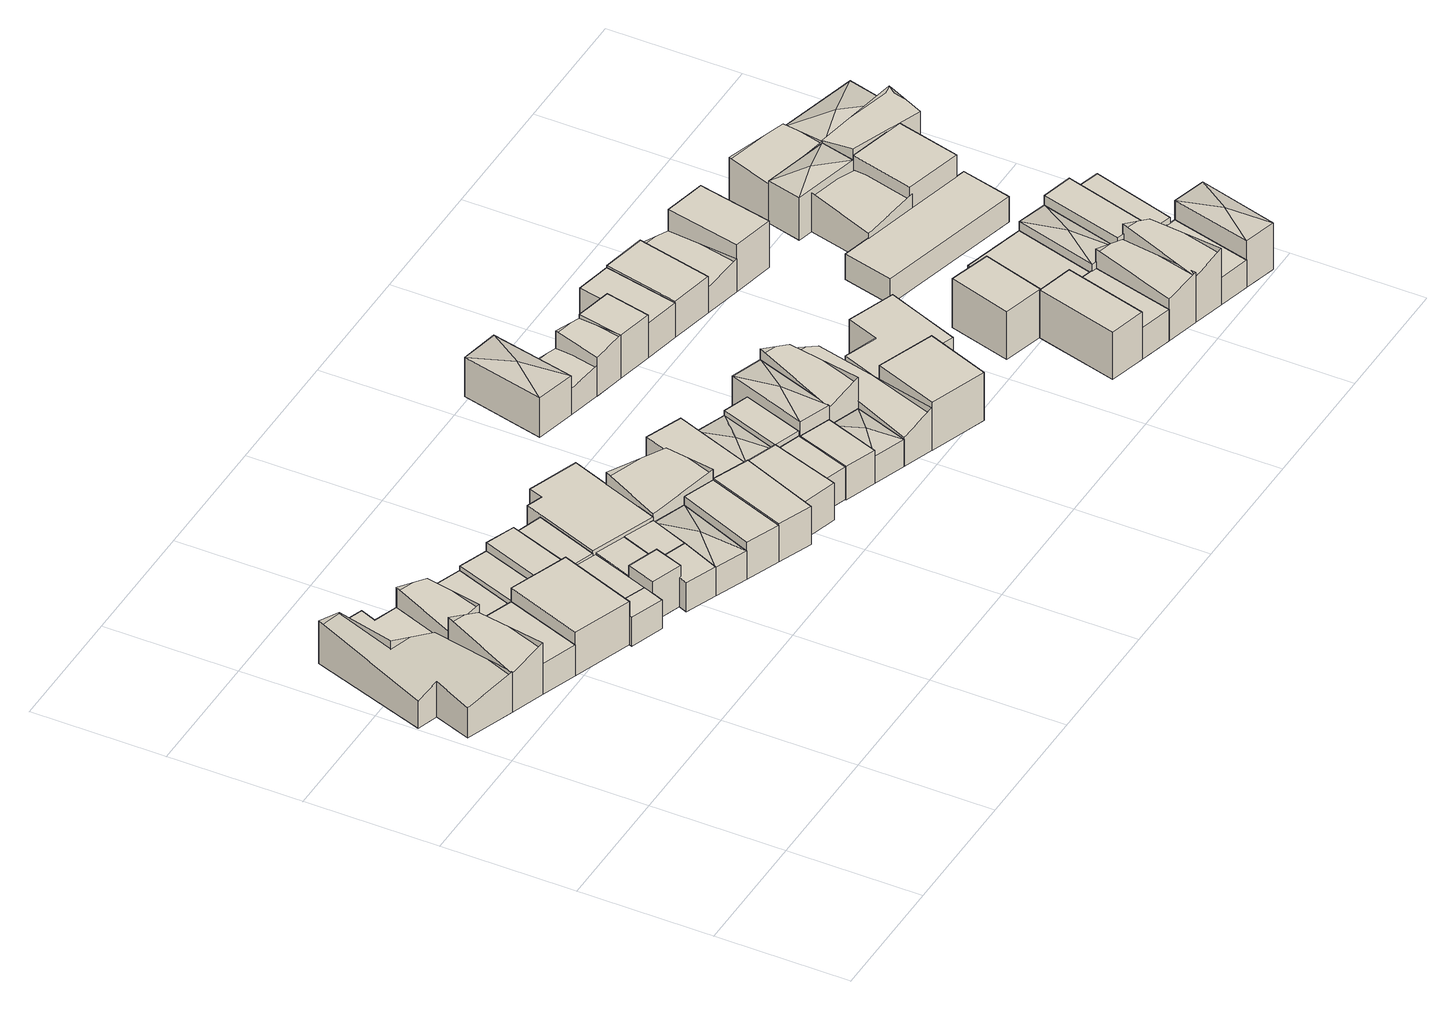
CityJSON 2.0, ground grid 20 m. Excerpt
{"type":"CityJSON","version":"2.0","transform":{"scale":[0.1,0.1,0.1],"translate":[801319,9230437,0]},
"CityObjects":{
"building1":{"type":"Building","attributes":{"Building Type":"Residential","Roof Shape":"gable","Roof Material":"Concrete Aluminum Tile","Roof Material Code":2,"Roof Direction":"northwest","Building Height":4.53,"Roof Slope":26.1,"Footprint Area":182.5,"Solar PV Capacity Low":22.85,"Solar PV Capacity High":30.01,"Solar Annual Energy Low":32948,"Solar Annual Energy High":43423,"Suitable PV Area":136.42},"geometry":[{"type":"MultiSurface","lod":"2.2","boundaries":[[[0,1,2,3,4,5,6,7]],[[7,6,8,9]],[[6,5,10,8]],[[5,4,11,10]],[[4,3,12,11]],[[3,2,13,12]],[[2,1,14,13]],[[1,0,15,14]],[[0,7,9,15]],[[9,8,10,11,12,13,14,15]]]}]},
"building2":{"type":"Building","attributes":{"Building Type":"Residential","Roof Shape":"gable","Roof Material":"Concrete Aluminum Tile","Roof Material Code":2,"Roof Direction":"northwest","Building Height":6.41,"Roof Slope":30,"Footprint Area":66.6,"Solar PV Capacity Low":8.34,"Solar PV Capacity High":10.95,"Solar Annual Energy Low":12023,"Solar Annual Energy High":15846,"Suitable PV Area":49.78},"geometry":[{"type":"MultiSurface","lod":"2.2","boundaries":[[[16,17,18,2]],[[2,18,19,20]],[[18,17,21,19]],[[17,16,22,21]],[[16,2,20,22]],[[20,19,21,22]]]}]},
"building3":{"type":"Building","attributes":{"Building Type":"Residential","Roof Shape":"shed","Roof Material":"Concrete Aluminum Tile","Roof Material Code":2,"Roof Direction":"northwest","Building Height":4.25,"Roof Slope":18.4,"Footprint Area":66.9,"Solar PV Capacity Low":8.38,"Solar PV Capacity High":11,"Solar Annual Energy Low":12079,"Solar Annual Energy High":15919,"Suitable PV Area":50.01},"geometry":[{"type":"MultiSurface","lod":"2.2","boundaries":[[[23,24,5,25,3,26]],[[26,3,27,28]],[[3,25,29,27]],[[25,5,30,29]],[[5,24,31,30]],[[24,23,32,31]],[[23,26,28,32]],[[28,27,29,30,31,32]]]}]},
"building4":{"type":"Building","attributes":{"Building Type":"Residential","Roof Shape":"flat","Roof Material":"Concrete Aluminum Tile","Roof Material Code":2,"Roof Direction":"northwest","Building Height":5.08,"Roof Slope":5.3,"Footprint Area":69.45,"Solar PV Capacity Low":8.7,"Solar PV Capacity High":11.42,"Solar Annual Energy Low":12539,"Solar Annual Energy High":16525,"Suitable PV Area":51.91},"geometry":[{"type":"MultiSurface","lod":"2.2","boundaries":[[[16,33,34,35]],[[35,34,36,37]],[[34,33,38,36]],[[33,16,39,38]],[[16,35,37,39]],[[37,36,38,39]]]}]},
"building5":{"type":"Building","attributes":{"Building Type":"Residential","Roof Shape":"gable","Roof Material":"Concrete Aluminum Tile","Roof Material Code":2,"Roof Direction":"northwest","Building Height":6.26,"Roof Slope":25.6,"Footprint Area":54.11,"Solar PV Capacity Low":6.77,"Solar PV Capacity High":8.9,"Solar Annual Energy Low":9769,"Solar Annual Energy High":12874,"Suitable PV Area":40.44},"geometry":[{"type":"MultiSurface","lod":"2.2","boundaries":[[[18,35,40,26]],[[26,40,41,42]],[[40,35,43,41]],[[35,18,44,43]],[[18,26,42,44]],[[42,41,43,44]]]}]},
"building6":{"type":"Building","attributes":{"Building Type":"Residential","Roof Shape":"shed","Roof Material":"Concrete Aluminum Tile","Roof Material Code":2,"Roof Direction":"northwest","Building Height":7.1,"Roof Slope":11,"Footprint Area":116.29,"Solar PV Capacity Low":14.56,"Solar PV Capacity High":19.12,"Solar Annual Energy Low":20995,"Solar Annual Energy High":27670,"Suitable PV Area":86.93},"geometry":[{"type":"MultiSurface","lod":"2.2","boundaries":[[[33,45,46,34]],[[34,46,47,48]],[[46,45,49,47]],[[45,33,50,49]],[[33,34,48,50]],[[48,47,49,50]]]}]},
"building7":{"type":"Building","attributes":{"Building Type":"Residential","Roof Shape":"shed","Roof Material":"Concrete Aluminum Tile","Roof Material Code":2,"Roof Direction":"northwest","Building Height":4.36,"Roof Slope":10.5,"Footprint Area":56.43,"Solar PV Capacity Low":7.06,"Solar PV Capacity High":9.28,"Solar Annual Energy Low":10187,"Solar Annual Energy High":13426,"Suitable PV Area":42.18},"geometry":[{"type":"MultiSurface","lod":"2.2","boundaries":[[[17,34,51,40]],[[40,51,52,53]],[[51,34,54,52]],[[34,17,55,54]],[[17,40,53,55]],[[53,52,54,55]]]}]},
"building8":{"type":"Building","attributes":{"Building Type":"Residential","Roof Shape":"shed","Roof Material":"Concrete Aluminum Tile","Roof Material Code":2,"Roof Direction":"northwest","Building Height":4.71,"Roof Slope":18,"Footprint Area":18.33,"Solar PV Capacity Low":2.3,"Solar PV Capacity High":3.02,"Solar Annual Energy Low":3310,"Solar Annual Energy High":4362,"Suitable PV Area":13.7},"geometry":[{"type":"MultiSurface","lod":"2.2","boundaries":[[[56,57,58,59]],[[59,58,60,61]],[[58,57,62,60]],[[57,56,63,62]],[[56,59,61,63]],[[61,60,62,63]]]}]},
"building9":{"type":"Building","attributes":{"Building Type":"Residential","Roof Shape":"flat","Roof Material":"Concrete Aluminum Tile","Roof Material Code":2,"Roof Direction":"northwest","Building Height":5.19,"Roof Slope":11.3,"Footprint Area":46.23,"Solar PV Capacity Low":5.79,"Solar PV Capacity High":7.6,"Solar Annual Energy Low":8346,"Solar Annual Energy High":10999,"Suitable PV Area":34.55},"geometry":[{"type":"MultiSurface","lod":"2.2","boundaries":[[[34,64,65,51]],[[51,65,66,67]],[[65,64,68,66]],[[64,34,69,68]],[[34,51,67,69]],[[67,66,68,69]]]}]},
"building10":{"type":"Building","attributes":{"Building Type":"Residential","Roof Shape":"shed","Roof Material":"Concrete Aluminum Tile","Roof Material Code":2,"Roof Direction":"northwest","Building Height":4.81,"Roof Slope":10.8,"Footprint Area":49.79,"Solar PV Capacity Low":6.23,"Solar PV Capacity High":8.19,"Solar Annual Energy Low":8989,"Solar Annual Energy High":11847,"Suitable PV Area":37.22},"geometry":[{"type":"MultiSurface","lod":"2.2","boundaries":[[[46,56,59,70]],[[70,59,61,71]],[[59,56,72,61]],[[56,46,73,72]],[[46,70,71,73]],[[71,61,72,73]]]}]},
"building11":{"type":"Building","attributes":{"Building Type":"Residential","Roof Shape":"shed","Roof Material":"Concrete Aluminum Tile","Roof Material Code":2,"Roof Direction":"northwest","Building Height":6.42,"Roof Slope":10.5,"Footprint Area":47.35,"Solar PV Capacity Low":5.93,"Solar PV Capacity High":7.79,"Solar Annual Energy Low":8549,"Solar Annual Energy High":11268,"Suitable PV Area":35.4},"geometry":[{"type":"MultiSurface","lod":"2.2","boundaries":[[[64,46,74,65]],[[65,74,75,76]],[[74,46,77,75]],[[46,64,78,77]],[[64,65,76,78]],[[76,75,77,78]]]}]},
"building12":{"type":"Building","attributes":{"Building Type":"Residential","Roof Shape":"flat","Roof Material":"Concrete Aluminum Tile","Roof Material Code":2,"Roof Direction":"northwest","Building Height":6.65,"Roof Slope":13.4,"Footprint Area":22.79,"Solar PV Capacity Low":2.85,"Solar PV Capacity High":3.75,"Solar Annual Energy Low":4114,"Solar Annual Energy High":5422,"Suitable PV Area":17.03},"geometry":[{"type":"MultiSurface","lod":"2.2","boundaries":[[[79,80,81,82]],[[82,81,83,84]],[[81,80,85,83]],[[80,79,86,85]],[[79,82,84,86]],[[84,83,85,86]]]}]},
"building13":{"type":"Building","attributes":{"Building Type":"Residential","Roof Shape":"shed","Roof Material":"Concrete Aluminum Tile","Roof Material Code":2,"Roof Direction":"northwest","Building Height":4.98,"Roof Slope":16.3,"Footprint Area":31.11,"Solar PV Capacity Low":3.89,"Solar PV Capacity High":5.12,"Solar Annual Energy Low":5616,"Solar Annual Energy High":7402,"Suitable PV Area":23.25},"geometry":[{"type":"MultiSurface","lod":"2.2","boundaries":[[[82,81,87,70]],[[70,87,88,89]],[[87,81,90,88]],[[81,82,91,90]],[[82,70,89,91]],[[89,88,90,91]]]}]},
"building14":{"type":"Building","attributes":{"Building Type":"Residential","Roof Shape":"shed","Roof Material":"Concrete Aluminum Tile","Roof Material Code":2,"Roof Direction":"northwest","Building Height":4.76,"Roof Slope":16.9,"Footprint Area":30.64,"Solar PV Capacity Low":3.84,"Solar PV Capacity High":5.04,"Solar Annual Energy Low":5531,"Solar Annual Energy High":7290,"Suitable PV Area":22.9},"geometry":[{"type":"MultiSurface","lod":"2.2","boundaries":[[[92,93,94,81]],[[81,94,95,90]],[[94,93,96,95]],[[93,92,97,96]],[[92,81,90,97]],[[90,95,96,97]]]}]},
"building15":{"type":"Building","attributes":{"Building Type":"Residential","Roof Shape":"shed","Roof Material":"Concrete Aluminum Tile","Roof Material Code":2,"Roof Direction":"northwest","Building Height":5.29,"Roof Slope":15.7,"Footprint Area":47.38,"Solar PV Capacity Low":5.93,"Solar PV Capacity High":7.79,"Solar Annual Energy Low":8554,"Solar Annual Energy High":11274,"Suitable PV Area":35.42},"geometry":[{"type":"MultiSurface","lod":"2.2","boundaries":[[[46,98,99,74]],[[74,99,100,101]],[[99,98,102,100]],[[98,46,103,102]],[[46,74,101,103]],[[101,100,102,103]]]}]},
"building16":{"type":"Building","attributes":{"Building Type":"Residential","Roof Shape":"shed","Roof Material":"Concrete Aluminum Tile","Roof Material Code":2,"Roof Direction":"northwest","Building Height":4.94,"Roof Slope":19,"Footprint Area":31.82,"Solar PV Capacity Low":3.98,"Solar PV Capacity High":5.23,"Solar Annual Energy Low":5745,"Solar Annual Energy High":7571,"Suitable PV Area":23.78},"geometry":[{"type":"MultiSurface","lod":"2.2","boundaries":[[[81,94,104,87]],[[87,104,105,106]],[[104,94,95,105]],[[94,81,90,95]],[[81,87,106,90]],[[106,105,95,90]]]}]},
"building17":{"type":"Building","attributes":{"Building Type":"Residential","Roof Shape":"hip","Roof Material":"Concrete Aluminum Tile","Roof Material Code":2,"Roof Direction":"northwest","Building Height":4.69,"Roof Slope":27.1,"Footprint Area":66.57,"Solar PV Capacity Low":8.33,"Solar PV Capacity High":10.95,"Solar Annual Energy Low":12018,"Solar Annual Energy High":15839,"Suitable PV Area":49.76},"geometry":[{"type":"MultiSurface","lod":"2.2","boundaries":[[[93,107,108,104]],[[104,108,109,110]],[[108,107,111,109]],[[107,93,112,111]],[[93,104,110,112]],[[110,109,113]],[[109,111,113]],[[111,112,113]],[[112,110,113]]]}]},
"building18":{"type":"Building","attributes":{"Building Type":"Residential","Roof Shape":"shed","Roof Material":"Concrete Aluminum Tile","Roof Material Code":2,"Roof Direction":"northwest","Building Height":5.57,"Roof Slope":18.9,"Footprint Area":150.3,"Solar PV Capacity Low":18.82,"Solar PV Capacity High":24.72,"Solar Annual Energy Low":27136,"Solar Annual Energy High":35763,"Suitable PV Area":112.35},"geometry":[{"type":"MultiSurface","lod":"2.2","boundaries":[[[114,115,116,98,104,117]],[[117,104,118,119]],[[104,98,120,118]],[[98,116,121,120]],[[116,115,122,121]],[[115,114,123,122]],[[114,117,119,123]],[[119,118,120,121,122,123]]]}]},
"building19":{"type":"Building","attributes":{"Building Type":"Residential","Roof Shape":"flat","Roof Material":"Concrete Aluminum Tile","Roof Material Code":2,"Roof Direction":"northwest","Building Height":6.11,"Roof Slope":10.5,"Footprint Area":66.79,"Solar PV Capacity Low":8.36,"Solar PV Capacity High":10.98,"Solar Annual Energy Low":12059,"Solar Annual Energy High":15893,"Suitable PV Area":49.93},"geometry":[{"type":"MultiSurface","lod":"2.2","boundaries":[[[107,124,125,108]],[[108,125,126,127]],[[125,124,128,126]],[[124,107,129,128]],[[107,108,127,129]],[[127,126,128,129]]]}]},
"building20":{"type":"Building","attributes":{"Building Type":"Residential","Roof Shape":"gable","Roof Material":"Concrete Aluminum Tile","Roof Material Code":2,"Roof Direction":"northwest","Building Height":6.06,"Roof Slope":35,"Footprint Area":93.57,"Solar PV Capacity Low":11.72,"Solar PV Capacity High":15.39,"Solar Annual Energy Low":16893,"Solar Annual Energy High":22264,"Suitable PV Area":69.94},"geometry":[{"type":"MultiSurface","lod":"2.2","boundaries":[[[130,104,125,131]],[[131,125,132,133]],[[125,104,134,132]],[[104,130,135,134]],[[130,131,133,135]],[[133,132,134,135]]]}]},
"building21":{"type":"Building","attributes":{"Building Type":"Residential","Roof Shape":"flat","Roof Material":"Concrete Aluminum Tile","Roof Material Code":2,"Roof Direction":"northwest","Building Height":6.31,"Roof Slope":12.2,"Footprint Area":72.5,"Solar PV Capacity Low":9.08,"Solar PV Capacity High":11.92,"Solar Annual Energy Low":13090,"Solar Annual Energy High":17252,"Suitable PV Area":54.2},"geometry":[{"type":"MultiSurface","lod":"2.2","boundaries":[[[136,137,125,124]],[[124,125,138,139]],[[125,137,140,138]],[[137,136,141,140]],[[136,124,139,141]],[[139,138,140,141]]]}]},
"building22":{"type":"Building","attributes":{"Building Type":"Residential","Roof Shape":"shed","Roof Material":"Concrete Aluminum Tile","Roof Material Code":2,"Roof Direction":"northwest","Building Height":6.06,"Roof Slope":10.6,"Footprint Area":58.55,"Solar PV Capacity Low":7.33,"Solar PV Capacity High":9.63,"Solar Annual Energy Low":10571,"Solar Annual Energy High":13932,"Suitable PV Area":43.77},"geometry":[{"type":"MultiSurface","lod":"2.2","boundaries":[[[142,143,144,137]],[[137,144,145,146]],[[144,143,147,145]],[[143,142,148,147]],[[142,137,146,148]],[[146,145,147,148]]]}]},
"building23":{"type":"Building","attributes":{"Building Type":"Residential","Roof Shape":"shed","Roof Material":"Concrete Aluminum Tile","Roof Material Code":2,"Roof Direction":"northwest","Building Height":5.59,"Roof Slope":15.2,"Footprint Area":75.14,"Solar PV Capacity Low":9.41,"Solar PV Capacity High":12.36,"Solar Annual Energy Low":13567,"Solar Annual Energy High":17880,"Suitable PV Area":56.17},"geometry":[{"type":"MultiSurface","lod":"2.2","boundaries":[[[149,125,137,150]],[[150,137,151,152]],[[137,125,153,151]],[[125,149,154,153]],[[149,150,152,154]],[[152,151,153,154]]]}]},
"building24":{"type":"Building","attributes":{"Building Type":"Residential","Roof Shape":"flat","Roof Material":"Concrete Aluminum Tile","Roof Material Code":2,"Roof Direction":"northwest","Building Height":5.32,"Roof Slope":6.7,"Footprint Area":37.03,"Solar PV Capacity Low":4.64,"Solar PV Capacity High":6.09,"Solar Annual Energy Low":6685,"Solar Annual Energy High":8810,"Suitable PV Area":27.68},"geometry":[{"type":"MultiSurface","lod":"2.2","boundaries":[[[155,156,157,144]],[[144,157,158,159]],[[157,156,160,158]],[[156,155,161,160]],[[155,144,159,161]],[[159,158,160,161]]]}]},
"building25":{"type":"Building","attributes":{"Building Type":"Residential","Roof Shape":"hip","Roof Material":"Concrete Aluminum Tile","Roof Material Code":2,"Roof Direction":"northwest","Building Height":5.29,"Roof Slope":20.2,"Footprint Area":47.97,"Solar PV Capacity Low":6.01,"Solar PV Capacity High":7.89,"Solar Annual Energy Low":8660,"Solar Annual Energy High":11413,"Suitable PV Area":35.85},"geometry":[{"type":"MultiSurface","lod":"2.2","boundaries":[[[162,163,137,144]],[[144,137,164,159]],[[137,163,165,164]],[[163,162,166,165]],[[162,144,159,166]],[[159,164,167]],[[164,165,167]],[[165,166,167]],[[166,159,167]]]}]},
"building26":{"type":"Building","attributes":{"Building Type":"Residential","Roof Shape":"flat","Roof Material":"Concrete Aluminum Tile","Roof Material Code":2,"Roof Direction":"northwest","Building Height":5.46,"Roof Slope":10.3,"Footprint Area":43.5,"Solar PV Capacity Low":5.45,"Solar PV Capacity High":7.15,"Solar Annual Energy Low":7854,"Solar Annual Energy High":10351,"Suitable PV Area":32.52},"geometry":[{"type":"MultiSurface","lod":"2.2","boundaries":[[[168,169,170,171]],[[171,170,172,173]],[[170,169,174,172]],[[169,168,175,174]],[[168,171,173,175]],[[173,172,174,175]]]}]},
"building27":{"type":"Building","attributes":{"Building Type":"Residential","Roof Shape":"flat","Roof Material":"Concrete Aluminum Tile","Roof Material Code":2,"Roof Direction":"northwest","Building Height":6.06,"Roof Slope":8,"Footprint Area":40.78,"Solar PV Capacity Low":5.11,"Solar PV Capacity High":6.71,"Solar Annual Energy Low":7362,"Solar Annual Energy High":9702,"Suitable PV Area":30.48},"geometry":[{"type":"MultiSurface","lod":"2.2","boundaries":[[[144,157,176,162]],[[162,176,177,178]],[[176,157,179,177]],[[157,144,180,179]],[[144,162,178,180]],[[178,177,179,180]]]}]},
"building28":{"type":"Building","attributes":{"Building Type":"Residential","Roof Shape":"hip","Roof Material":"Concrete Aluminum Tile","Roof Material Code":2,"Roof Direction":"northwest","Building Height":4.48,"Roof Slope":27.8,"Footprint Area":45.22,"Solar PV Capacity Low":5.66,"Solar PV Capacity High":7.44,"Solar Annual Energy Low":8165,"Solar Annual Energy High":10760,"Suitable PV Area":33.8},"geometry":[{"type":"MultiSurface","lod":"2.2","boundaries":[[[170,169,181,182]],[[182,181,183,184]],[[181,169,185,183]],[[169,170,186,185]],[[170,182,184,186]],[[184,183,187]],[[183,185,187]],[[185,186,187]],[[186,184,187]]]}]},
"building29":{"type":"Building","attributes":{"Building Type":"Residential","Roof Shape":"hip","Roof Material":"Concrete Aluminum Tile","Roof Material Code":2,"Roof Direction":"northwest","Building Height":6.5,"Roof Slope":29.4,"Footprint Area":77.66,"Solar PV Capacity Low":9.72,"Solar PV Capacity High":12.77,"Solar Annual Energy Low":14020,"Solar Annual Energy High":18478,"Suitable PV Area":58.05},"geometry":[{"type":"MultiSurface","lod":"2.2","boundaries":[[[188,189,190,191]],[[191,190,192,193]],[[190,189,194,192]],[[189,188,195,194]],[[188,191,193,195]],[[193,192,196]],[[192,194,196]],[[194,195,196]],[[195,193,196]]]}]},
"building30":{"type":"Building","attributes":{"Building Type":"Residential","Roof Shape":"hip","Roof Material":"Concrete Aluminum Tile","Roof Material Code":2,"Roof Direction":"northwest","Building Height":7.81,"Roof Slope":21.3,"Footprint Area":64.88,"Solar PV Capacity Low":8.12,"Solar PV Capacity High":10.67,"Solar Annual Energy Low":11714,"Solar Annual Energy High":15438,"Suitable PV Area":48.5},"geometry":[{"type":"MultiSurface","lod":"2.2","boundaries":[[[197,198,171,170]],[[170,171,199,200]],[[171,198,201,199]],[[198,197,202,201]],[[197,170,200,202]],[[200,199,203]],[[199,201,203]],[[201,202,203]],[[202,200,203]]]}]},
"building31":{"type":"Building","attributes":{"Building Type":"Residential","Roof Shape":"gable","Roof Material":"Concrete Aluminum Tile","Roof Material Code":2,"Roof Direction":"northwest","Building Height":4.26,"Roof Slope":29.3,"Footprint Area":36.03,"Solar PV Capacity Low":4.51,"Solar PV Capacity High":5.93,"Solar Annual Energy Low":6505,"Solar Annual Energy High":8573,"Suitable PV Area":26.93},"geometry":[{"type":"MultiSurface","lod":"2.2","boundaries":[[[191,204,205,206]],[[206,205,207,208]],[[205,204,209,207]],[[204,191,210,209]],[[191,206,208,210]],[[208,207,209,210]]]}]},
"building32":{"type":"Building","attributes":{"Building Type":"Residential","Roof Shape":"gable","Roof Material":"Concrete Aluminum Tile","Roof Material Code":2,"Roof Direction":"northwest","Building Height":7.47,"Roof Slope":28.7,"Footprint Area":66.96,"Solar PV Capacity Low":8.38,"Solar PV Capacity High":11.01,"Solar Annual Energy Low":12088,"Solar Annual Energy High":15932,"Suitable PV Area":50.05},"geometry":[{"type":"MultiSurface","lod":"2.2","boundaries":[[[197,170,182,211]],[[211,182,212,213]],[[182,170,214,212]],[[170,197,215,214]],[[197,211,213,215]],[[213,212,214,215]]]}]},
"building33":{"type":"Building","attributes":{"Building Type":"Residential","Roof Shape":"gable","Roof Material":"Concrete Aluminum Tile","Roof Material Code":2,"Roof Direction":"northwest","Building Height":4.76,"Roof Slope":28.8,"Footprint Area":104.38,"Solar PV Capacity Low":13.07,"Solar PV Capacity High":17.17,"Solar Annual Energy Low":18846,"Solar Annual Energy High":24837,"Suitable PV Area":78.03},"geometry":[{"type":"MultiSurface","lod":"2.2","boundaries":[[[216,217,181,218]],[[218,181,219,220]],[[181,217,221,219]],[[217,216,222,221]],[[216,218,220,222]],[[220,219,221,222]]]}]},
"building34":{"type":"Building","attributes":{"Building Type":"Residential","Roof Shape":"gable","Roof Material":"Concrete Aluminum Tile","Roof Material Code":2,"Roof Direction":"northwest","Building Height":6.41,"Roof Slope":29.7,"Footprint Area":32.91,"Solar PV Capacity Low":4.12,"Solar PV Capacity High":5.41,"Solar Annual Energy Low":5942,"Solar Annual Energy High":7831,"Suitable PV Area":24.6},"geometry":[{"type":"MultiSurface","lod":"2.2","boundaries":[[[223,224,225,205]],[[205,225,226,227]],[[225,224,228,226]],[[224,223,229,228]],[[223,205,227,229]],[[227,226,228,229]]]}]},
"building35":{"type":"Building","attributes":{"Building Type":"Residential","Roof Shape":"shed","Roof Material":"Concrete Aluminum Tile","Roof Material Code":2,"Roof Direction":"northwest","Building Height":7.93,"Roof Slope":14.5,"Footprint Area":92.54,"Solar PV Capacity Low":11.59,"Solar PV Capacity High":15.22,"Solar Annual Energy Low":16707,"Solar Annual Energy High":22018,"Suitable PV Area":69.17},"geometry":[{"type":"MultiSurface","lod":"2.2","boundaries":[[[230,231,232,233]],[[233,232,234,235]],[[232,231,236,234]],[[231,230,237,236]],[[230,233,235,237]],[[235,234,236,237]]]}]},
"building36":{"type":"Building","attributes":{"Building Type":"Residential","Roof Shape":"flat","Roof Material":"Concrete Aluminum Tile","Roof Material Code":2,"Roof Direction":"northwest","Building Height":7.12,"Roof Slope":6.5,"Footprint Area":38.85,"Solar PV Capacity Low":4.86,"Solar PV Capacity High":6.39,"Solar Annual Energy Low":7014,"Solar Annual Energy High":9243,"Suitable PV Area":29.04},"geometry":[{"type":"MultiSurface","lod":"2.2","boundaries":[[[224,238,239,225]],[[225,239,240,241]],[[239,238,242,240]],[[238,224,243,242]],[[224,225,241,243]],[[241,240,242,243]]]}]},
"building37":{"type":"Building","attributes":{"Building Type":"Residential","Roof Shape":"shed","Roof Material":"Concrete Aluminum Tile","Roof Material Code":2,"Roof Direction":"northwest","Building Height":5.7,"Roof Slope":16.9,"Footprint Area":124.19,"Solar PV Capacity Low":15.55,"Solar PV Capacity High":20.42,"Solar Annual Energy Low":22421,"Solar Annual Energy High":29550,"Suitable PV Area":92.83},"geometry":[{"type":"MultiSurface","lod":"2.2","boundaries":[[[244,245,246,247,233,248,249]],[[249,248,250,251]],[[248,233,252,250]],[[233,247,253,252]],[[247,246,254,253]],[[246,245,255,254]],[[245,244,256,255]],[[244,249,251,256]],[[250,252,253,254,255,256,251]]]}]},
"building38":{"type":"Building","attributes":{"Building Type":"Residential","Roof Shape":"flat","Roof Material":"Concrete Aluminum Tile","Roof Material Code":2,"Roof Direction":"northwest","Building Height":5.74,"Roof Slope":11.5,"Footprint Area":63.3,"Solar PV Capacity Low":7.93,"Solar PV Capacity High":10.41,"Solar Annual Energy Low":11429,"Solar Annual Energy High":15062,"Suitable PV Area":47.32},"geometry":[{"type":"MultiSurface","lod":"2.2","boundaries":[[[238,257,258,259]],[[259,258,260,261]],[[258,257,262,260]],[[257,238,263,262]],[[238,259,261,263]],[[261,260,262,263]]]}]},
"building39":{"type":"Building","attributes":{"Building Type":"Residential","Roof Shape":"flat","Roof Material":"Concrete Aluminum Tile","Roof Material Code":2,"Roof Direction":"northwest","Building Height":5.97,"Roof Slope":10.3,"Footprint Area":77.79,"Solar PV Capacity Low":9.74,"Solar PV Capacity High":12.79,"Solar Annual Energy Low":14045,"Solar Annual Energy High":18510,"Suitable PV Area":58.15},"geometry":[{"type":"MultiSurface","lod":"2.2","boundaries":[[[257,264,265,258]],[[258,265,266,267]],[[265,264,268,266]],[[264,257,269,268]],[[257,258,267,269]],[[267,266,268,269]]]}]},
"building40":{"type":"Building","attributes":{"Building Type":"Residential","Roof Shape":"shed","Roof Material":"Asbestos Sheet","Roof Material Code":4,"Roof Direction":"northwest","Building Height":7.75,"Roof Slope":12.1,"Footprint Area":72.94,"Solar PV Capacity Low":9.13,"Solar PV Capacity High":12,"Solar Annual Energy Low":13169,"Solar Annual Energy High":17356,"Suitable PV Area":54.52},"geometry":[{"type":"MultiSurface","lod":"2.2","boundaries":[[[270,271,272,273]],[[273,272,274,275]],[[272,271,276,274]],[[271,270,277,276]],[[270,273,275,277]],[[275,274,276,277]]]}]},
"building41":{"type":"Building","attributes":{"Building Type":"Residential","Roof Shape":"shed","Roof Material":"Concrete Aluminum Tile","Roof Material Code":2,"Roof Direction":"northwest","Building Height":7.91,"Roof Slope":11.5,"Footprint Area":61.95,"Solar PV Capacity Low":7.76,"Solar PV Capacity High":10.19,"Solar Annual Energy Low":11185,"Solar Annual Energy High":14741,"Suitable PV Area":46.31},"geometry":[{"type":"MultiSurface","lod":"2.2","boundaries":[[[278,279,280,281]],[[281,280,282,283]],[[280,279,284,282]],[[279,278,285,284]],[[278,281,283,285]],[[283,282,284,285]]]}]},
"building42":{"type":"Building","attributes":{"Building Type":"Residential","Roof Shape":"gable","Roof Material":"Concrete Aluminum Tile","Roof Material Code":2,"Roof Direction":"northwest","Building Height":4.24,"Roof Slope":28.3,"Footprint Area":64.98,"Solar PV Capacity Low":8.14,"Solar PV Capacity High":10.69,"Solar Annual Energy Low":11732,"Solar Annual Energy High":15462,"Suitable PV Area":48.57},"geometry":[{"type":"MultiSurface","lod":"2.2","boundaries":[[[264,286,287,265]],[[265,287,288,289]],[[287,286,290,288]],[[286,264,291,290]],[[264,265,289,291]],[[289,288,290,291]]]}]},
"building43":{"type":"Building","attributes":{"Building Type":"Residential","Roof Shape":"flat","Roof Material":"Concrete Aluminum Tile","Roof Material Code":2,"Roof Direction":"northwest","Building Height":5.2,"Roof Slope":8.3,"Footprint Area":65.56,"Solar PV Capacity Low":8.21,"Solar PV Capacity High":10.78,"Solar Annual Energy Low":11836,"Solar Annual Energy High":15599,"Suitable PV Area":49.01},"geometry":[{"type":"MultiSurface","lod":"2.2","boundaries":[[[273,292,293,270]],[[270,293,294,295]],[[293,292,296,294]],[[292,273,297,296]],[[273,270,295,297]],[[295,294,296,297]]]}]},
"building44":{"type":"Building","attributes":{"Building Type":"Residential","Roof Shape":"flat","Roof Material":"Concrete Aluminum Tile","Roof Material Code":2,"Roof Direction":"northwest","Building Height":7.68,"Roof Slope":12.3,"Footprint Area":75.99,"Solar PV Capacity Low":9.51,"Solar PV Capacity High":12.5,"Solar Annual Energy Low":13720,"Solar Annual Energy High":18082,"Suitable PV Area":56.8},"geometry":[{"type":"MultiSurface","lod":"2.2","boundaries":[[[286,298,299,287]],[[287,299,300,301]],[[299,298,302,300]],[[298,286,303,302]],[[286,287,301,303]],[[301,300,302,303]]]}]},
"building45":{"type":"Building","attributes":{"Building Type":"Residential","Roof Shape":"flat","Roof Material":"Concrete Aluminum Tile","Roof Material Code":2,"Roof Direction":"northwest","Building Height":4.76,"Roof Slope":8,"Footprint Area":126.38,"Solar PV Capacity Low":15.82,"Solar PV Capacity High":20.78,"Solar Annual Energy Low":22817,"Solar Annual Energy High":30070,"Suitable PV Area":94.47},"geometry":[{"type":"MultiSurface","lod":"2.2","boundaries":[[[304,305,306,280]],[[280,306,307,308]],[[306,305,309,307]],[[305,304,310,309]],[[304,280,308,310]],[[308,307,309,310]]]}]},
"building46":{"type":"Building","attributes":{"Building Type":"Residential","Roof Shape":"gable","Roof Material":"Concrete Aluminum Tile","Roof Material Code":2,"Roof Direction":"northwest","Building Height":6.87,"Roof Slope":26.2,"Footprint Area":65.64,"Solar PV Capacity Low":8.22,"Solar PV Capacity High":10.79,"Solar Annual Energy Low":11851,"Solar Annual Energy High":15618,"Suitable PV Area":49.06},"geometry":[{"type":"MultiSurface","lod":"2.2","boundaries":[[[292,311,312,293]],[[293,312,313,314]],[[312,311,315,313]],[[311,292,316,315]],[[292,293,314,316]],[[314,313,315,316]]]}]},
"building47":{"type":"Building","attributes":{"Building Type":"Residential","Roof Shape":"gable","Roof Material":"Concrete Aluminum Tile","Roof Material Code":2,"Roof Direction":"northwest","Building Height":7.46,"Roof Slope":34,"Footprint Area":62.28,"Solar PV Capacity Low":7.8,"Solar PV Capacity High":10.24,"Solar Annual Energy Low":11245,"Solar Annual Energy High":14819,"Suitable PV Area":46.56},"geometry":[{"type":"MultiSurface","lod":"2.2","boundaries":[[[311,317,318,312]],[[312,318,319,320]],[[318,317,321,319]],[[317,311,322,321]],[[311,312,320,322]],[[320,319,321,322]]]}]},
"building48":{"type":"Building","attributes":{"Building Type":"Residential","Roof Shape":"hip","Roof Material":"Asbestos Sheet","Roof Material Code":4,"Roof Direction":"northwest","Building Height":6.31,"Roof Slope":27,"Footprint Area":61.64,"Solar PV Capacity Low":7.72,"Solar PV Capacity High":10.14,"Solar Annual Energy Low":11128,"Solar Annual Energy High":14666,"Suitable PV Area":46.07},"geometry":[{"type":"MultiSurface","lod":"2.2","boundaries":[[[304,323,324,305]],[[305,324,325,326]],[[324,323,327,325]],[[323,304,328,327]],[[304,305,326,328]],[[326,325,329]],[[325,327,329]],[[327,328,329]],[[328,326,329]]]}]},
"building49":{"type":"Building","attributes":{"Building Type":"Residential","Roof Shape":"flat","Roof Material":"Concrete Aluminum Tile","Roof Material Code":2,"Roof Direction":"northwest","Building Height":4.15,"Roof Slope":10,"Footprint Area":180.26,"Solar PV Capacity Low":22.57,"Solar PV Capacity High":29.64,"Solar Annual Energy Low":32545,"Solar Annual Energy High":42891,"Suitable PV Area":134.74},"geometry":[{"type":"MultiSurface","lod":"2.2","boundaries":[[[330,331,332,333]],[[333,332,334,335]],[[332,331,336,334]],[[331,330,337,336]],[[330,333,335,337]],[[335,334,336,337]]]}]},
"building50":{"type":"Building","attributes":{"Building Type":"Residential","Roof Shape":"flat","Roof Material":"Concrete Aluminum Tile","Roof Material Code":2,"Roof Direction":"northwest","Building Height":4.46,"Roof Slope":14.8,"Footprint Area":61.53,"Solar PV Capacity Low":7.7,"Solar PV Capacity High":10.12,"Solar Annual Energy Low":11109,"Solar Annual Energy High":14641,"Suitable PV Area":45.99},"geometry":[{"type":"MultiSurface","lod":"2.2","boundaries":[[[317,338,339,318]],[[318,339,340,341]],[[339,338,342,340]],[[338,317,343,342]],[[317,318,341,343]],[[341,340,342,343]]]}]},
"building51":{"type":"Building","attributes":{"Building Type":"Residential","Roof Shape":"gable","Roof Material":"Concrete Aluminum Tile","Roof Material Code":2,"Roof Direction":"northwest","Building Height":5.04,"Roof Slope":33.9,"Footprint Area":84.87,"Solar PV Capacity Low":10.63,"Solar PV Capacity High":13.96,"Solar Annual Energy Low":15323,"Solar Annual Energy High":20194,"Suitable PV Area":63.44},"geometry":[{"type":"MultiSurface","lod":"2.2","boundaries":[[[344,345,346,347]],[[347,346,348,349]],[[346,345,350,348]],[[345,344,351,350]],[[344,347,349,351]],[[349,348,350,351]]]}]},
"building52":{"type":"Building","attributes":{"Building Type":"Residential","Roof Shape":"flat","Roof Material":"Concrete Aluminum Tile","Roof Material Code":2,"Roof Direction":"northwest","Building Height":7.85,"Roof Slope":12.9,"Footprint Area":61.97,"Solar PV Capacity Low":7.76,"Solar PV Capacity High":10.19,"Solar Annual Energy Low":11188,"Solar Annual Energy High":14745,"Suitable PV Area":46.32},"geometry":[{"type":"MultiSurface","lod":"2.2","boundaries":[[[323,352,353,324]],[[324,353,354,355]],[[353,352,356,354]],[[352,323,357,356]],[[323,324,355,357]],[[355,354,356,357]]]}]},
"building53":{"type":"Building","attributes":{"Building Type":"Residential","Roof Shape":"hip","Roof Material":"Concrete Aluminum Tile","Roof Material Code":2,"Roof Direction":"northwest","Building Height":6.99,"Roof Slope":28.9,"Footprint Area":56.25,"Solar PV Capacity Low":7.04,"Solar PV Capacity High":9.25,"Solar Annual Energy Low":10155,"Solar Annual Energy High":13383,"Suitable PV Area":42.04},"geometry":[{"type":"MultiSurface","lod":"2.2","boundaries":[[[358,359,360,361]],[[361,360,362,363]],[[360,359,364,362]],[[359,358,365,364]],[[358,361,363,365]],[[363,362,366]],[[362,364,366]],[[364,365,366]],[[365,363,366]]]}]},
"building54":{"type":"Building","attributes":{"Building Type":"Residential","Roof Shape":"hip","Roof Material":"Concrete Aluminum Tile","Roof Material Code":2,"Roof Direction":"northwest","Building Height":7.74,"Roof Slope":20.7,"Footprint Area":64.39,"Solar PV Capacity Low":8.06,"Solar PV Capacity High":10.59,"Solar Annual Energy Low":11626,"Solar Annual Energy High":15322,"Suitable PV Area":48.13},"geometry":[{"type":"MultiSurface","lod":"2.2","boundaries":[[[338,367,368,339]],[[339,368,369,370]],[[368,367,371,369]],[[367,338,372,371]],[[338,339,370,372]],[[370,369,373]],[[369,371,373]],[[371,372,373]],[[372,370,373]]]}]},
"building55":{"type":"Building","attributes":{"Building Type":"Residential","Roof Shape":"shed","Roof Material":"Concrete Aluminum Tile","Roof Material Code":2,"Roof Direction":"northwest","Building Height":5.44,"Roof Slope":12.4,"Footprint Area":68.47,"Solar PV Capacity Low":8.57,"Solar PV Capacity High":11.26,"Solar Annual Energy Low":12362,"Solar Annual Energy High":16292,"Suitable PV Area":51.18},"geometry":[{"type":"MultiSurface","lod":"2.2","boundaries":[[[352,374,375,353]],[[353,375,376,377]],[[375,374,378,376]],[[374,352,379,378]],[[352,353,377,379]],[[377,376,378,379]]]}]},
"building56":{"type":"Building","attributes":{"Building Type":"Residential","Roof Shape":"gable","Roof Material":"Concrete Aluminum Tile","Roof Material Code":2,"Roof Direction":"northwest","Building Height":6.46,"Roof Slope":33.5,"Footprint Area":71.37,"Solar PV Capacity Low":8.94,"Solar PV Capacity High":11.74,"Solar Annual Energy Low":12885,"Solar Annual Energy High":16981,"Suitable PV Area":53.35},"geometry":[{"type":"MultiSurface","lod":"2.2","boundaries":[[[380,358,361,381]],[[381,361,382,383]],[[361,358,384,382]],[[358,380,385,384]],[[380,381,383,385]],[[383,382,384,385]]]}]},
"building57":{"type":"Building","attributes":{"Building Type":"Residential","Roof Shape":"flat","Roof Material":"Concrete Aluminum Tile","Roof Material Code":2,"Roof Direction":"northwest","Building Height":7.78,"Roof Slope":12.1,"Footprint Area":89.08,"Solar PV Capacity Low":11.15,"Solar PV Capacity High":14.65,"Solar Annual Energy Low":16083,"Solar Annual Energy High":21196,"Suitable PV Area":66.59},"geometry":[{"type":"MultiSurface","lod":"2.2","boundaries":[[[360,386,387,388]],[[388,387,389,390]],[[387,386,391,389]],[[386,360,392,391]],[[360,388,390,392]],[[390,389,391,392]]]}]},
"building58":{"type":"Building","attributes":{"Building Type":"Residential","Roof Shape":"gable","Roof Material":"Concrete Aluminum Tile","Roof Material Code":2,"Roof Direction":"northwest","Building Height":7.42,"Roof Slope":26.4,"Footprint Area":69.51,"Solar PV Capacity Low":8.7,"Solar PV Capacity High":11.43,"Solar Annual Energy Low":12550,"Solar Annual Energy High":16539,"Suitable PV Area":51.96},"geometry":[{"type":"MultiSurface","lod":"2.2","boundaries":[[[360,393,394,361]],[[361,394,395,396]],[[394,393,397,395]],[[393,360,398,397]],[[360,361,396,398]],[[396,395,397,398]]]}]},
"building59":{"type":"Building","attributes":{"Building Type":"Residential","Roof Shape":"hip","Roof Material":"Concrete Aluminum Tile","Roof Material Code":2,"Roof Direction":"northwest","Building Height":6.02,"Roof Slope":24.6,"Footprint Area":88.25,"Solar PV Capacity Low":11.05,"Solar PV Capacity High":14.51,"Solar Annual Energy Low":15932,"Solar Annual Energy High":20997,"Suitable PV Area":65.96},"geometry":[{"type":"MultiSurface","lod":"2.2","boundaries":[[[381,361,394,399]],[[399,394,400,401]],[[394,361,402,400]],[[361,381,403,402]],[[381,399,401,403]],[[401,400,404]],[[400,402,404]],[[402,403,404]],[[403,401,404]]]}]}
},
"vertices":[
[36,529,0],[16,473,0],[90,447,0],[140,586,0],[67,612,0],[98,704,0],[63,715,0],[4,539,0],[63,715,71],[4,539,45],[98,704,64],[67,612,73],[140,586,45],[90,447,67],[16,473,50],[36,529,59],
[141,429,0],[182,544,0],[131,562,0],[131,562,85],[90,447,64],[182,544,64],[141,429,85],
[127,667,0],[136,691,0],[65,612,0],[164,655,0],[140,586,43],[164,655,44],[65,612,43],[98,704,46],[136,691,45],[127,667,45],
[195,410,0],[236,525,0],[183,544,0],[236,525,51],[183,544,51],[195,410,51],[141,429,51],
[215,637,0],[215,637,63],[164,655,77],[183,544,77],[131,562,63],
[285,378,0],[326,493,0],[326,493,73],[236,525,74],[285,378,71],[195,410,72],
[269,618,0],[269,618,45],[215,637,45],[236,525,44],[182,544,44],
[295,406,0],[283,374,0],[334,356,0],[346,388,0],[334,356,47],[346,388,48],[283,374,48],[295,406,49],
[280,509,0],[313,602,0],[313,602,52],[269,618,52],[280,509,52],[236,525,52],
[376,476,0],[376,476,49],[295,406,48],[326,493,50],
[358,586,0],[358,586,65],[313,602,66],[326,493,64],[280,509,64],
[340,373,0],[387,357,0],[402,400,0],[355,416,0],[402,400,67],[355,416,67],[387,357,67],[340,373,67],
[423,460,0],[423,460,51],[376,476,52],[402,400,50],[355,416,50],
[379,345,0],[426,326,0],[450,384,0],[450,384,49],[426,326,48],[379,345,48],
[371,477,0],[404,571,0],[404,571,55],[358,586,55],[371,477,53],[326,493,53],
[471,441,0],[471,441,51],[423,460,52],
[475,307,0],[522,423,0],[522,423,47],[471,441,47],[475,307,47],[426,326,47],[473,374,56],
[443,607,0],[436,586,0],[412,594,0],[520,580,0],[471,441,56],[520,580,60],[371,477,57],[412,594,60],[436,586,60],[443,607,61],
[526,287,0],[570,406,0],[570,406,61],[522,423,61],[526,287,61],[475,307,61],
[500,525,0],[600,490,0],[570,406,78],[600,490,61],[471,441,61],[500,525,78],
[578,267,0],[625,384,0],[570,406,63],[526,287,63],[625,384,63],[578,267,63],
[583,280,0],[637,264,0],[671,368,0],[671,368,62],[625,384,62],[637,264,61],[583,280,61],
[611,525,0],[667,504,0],[625,384,56],[667,504,58],[570,406,56],[611,525,59],
[643,284,0],[683,271,0],[711,355,0],[711,355,53],[671,368,53],[683,271,53],[643,284,53],
[704,460,0],[657,477,0],[625,384,53],[657,477,53],[704,460,53],[664,422,59],
[681,270,0],[728,253,0],[757,335,0],[710,352,0],[757,335,55],[710,352,55],[728,253,55],[681,270,55],
[743,447,0],[743,447,61],[704,460,61],[711,355,61],[671,368,61],
[777,236,0],[806,318,0],[777,236,45],[806,318,45],[728,253,45],[757,335,45],[767,286,52],
[699,794,0],[641,806,0],[611,681,0],[671,666,0],[611,681,65],[671,666,65],[641,806,65],[699,794,65],[656,737,73],
[800,458,0],[753,474,0],[710,352,78],[757,335,78],[753,474,78],[800,458,78],[755,405,85],
[722,655,0],[736,723,0],[686,734,0],[736,723,43],[686,734,50],[722,655,50],[671,666,43],
[849,441,0],[806,318,96],[849,441,75],[757,335,75],[800,458,96],
[894,422,0],[849,438,0],[823,220,0],[777,236,48],[823,220,70],[849,438,70],[894,422,48],
[721,655,0],[768,645,0],[782,713,0],[782,713,64],[736,723,72],[768,645,72],[721,655,64],
[823,219,0],[910,189,0],[943,283,0],[856,314,0],[943,283,82],[856,314,82],[910,189,79],[823,219,80],
[822,633,0],[837,701,0],[837,701,71],[782,713,71],[822,633,71],[768,645,71],
[1019,380,0],[946,405,0],[929,357,0],[878,375,0],[980,271,0],[1002,332,0],[980,271,57],[1002,332,59],[856,314,58],[878,375,60],[929,357,60],[946,405,61],[1019,380,60],
[876,622,0],[900,735,0],[846,746,0],[900,735,57],[846,746,57],[876,622,57],[822,633,57],
[941,608,0],[967,721,0],[967,721,60],[900,735,60],[941,608,60],[876,622,60],
[1150,191,0],[1095,205,0],[1062,81,0],[1117,67,0],[1062,81,78],[1117,67,78],[1095,205,79],[1150,191,79],
[1061,315,0],[1035,222,0],[1097,205,0],[1123,297,0],[1097,205,79],[1123,297,81],[1035,222,79],[1061,315,81],
[997,596,0],[1021,709,0],[1021,709,42],[967,721,55],[997,596,54],[941,608,42],
[1167,54,0],[1199,178,0],[1199,178,52],[1150,191,52],[1167,54,52],[1117,67,52],
[1061,582,0],[1085,695,0],[1085,695,77],[1021,709,77],[1061,582,77],[997,596,77],
[1191,179,0],[1226,304,0],[1131,329,0],[1131,329,48],[1097,205,48],[1226,304,48],[1191,179,48],
[1217,41,0],[1249,165,0],[1249,165,69],[1199,178,83],[1217,41,83],[1167,54,69],
[1264,29,0],[1296,150,0],[1296,150,75],[1249,165,94],[1264,29,94],[1217,41,75],
[1237,166,0],[1271,291,0],[1271,291,63],[1226,304,63],[1237,166,63],[1191,179,63],[1231,235,71],
[1085,484,0],[1066,408,0],[1289,352,0],[1308,428,0],[1289,352,42],[1308,428,42],[1066,408,42],[1085,484,42],
[1312,17,0],[1343,138,0],[1343,138,45],[1296,150,45],[1312,17,45],[1264,29,45],
[1152,569,0],[1128,472,0],[1210,452,0],[1235,549,0],[1210,452,65],[1235,549,50],[1128,472,50],[1152,569,65],
[1283,154,0],[1318,279,0],[1318,279,79],[1271,291,79],[1283,154,79],[1237,166,79],
[1142,626,0],[1129,574,0],[1231,549,0],[1244,601,0],[1231,549,70],[1244,601,70],[1129,574,70],[1142,626,70],[1187,588,77],
[1361,4,0],[1394,124,0],[1394,124,77],[1343,138,77],[1361,4,77],[1312,17,77],[1352,70,84],
[1334,140,0],[1369,265,0],[1369,265,56],[1318,279,56],[1334,140,54],[1283,154,55],
[1159,692,0],[1261,667,0],[1244,601,72],[1261,667,65],[1142,626,65],[1159,692,72],
[1206,453,0],[1294,431,0],[1318,527,0],[1294,431,78],[1318,527,78],[1206,453,78],[1231,549,78],
[1356,517,0],[1369,569,0],[1369,569,88],[1244,601,74],[1356,517,74],[1231,549,88],
[1386,635,0],[1369,569,60],[1386,635,60],[1244,601,60],[1261,667,60],[1315,618,69]
]}
